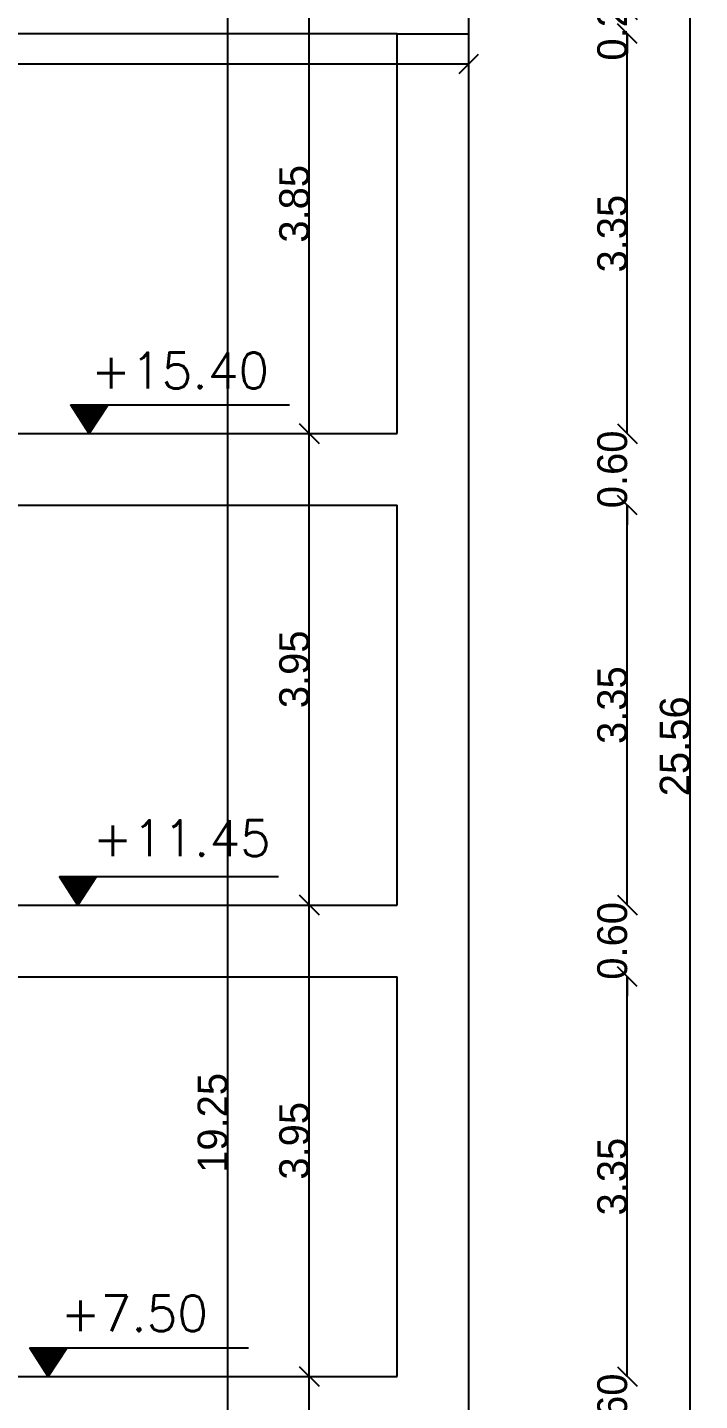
# Model space of a CAD drawing. Extents: x 151242 to 151523, y 158752 to 159354.
# Drawn here: x 151390.19 to 151395.83, y 159164.26 to 159175.76 of the extents above; entities that cross this region are included whole.
import ezdxf

# ---------------------------------------------------------------- set-up
doc = ezdxf.new("R2010")
doc.units = 0
doc.header["$LTSCALE"] = 3
doc.header["$MEASUREMENT"] = 0
doc.header["$PDMODE"] = 2
doc.header["$PDSIZE"] = 0.03
doc.linetypes.add('AUSGEZOGEN', pattern=[0])
doc.layers.get('0').update_dxf_attribs({"linetype": 'CONTINUOUS'})
doc.layers.get('DEFPOINTS').update_dxf_attribs({"linetype": 'CONTINUOUS'})
for name, color, linetype in [('3', 4, 'CONTINUOUS'), ('EBENE0', 7, 'AUSGEZOGEN'), ('TEXTS', 1, 'CONTINUOUS')]:
    doc.layers.add(name, color=color, linetype=linetype)
doc.layers.add('LAND CORNERS', color=255, linetype='CONTINUOUS', lineweight=25)
doc.styles.add('ROMANS', font='romans.shx')
doc.dimstyles.new('mais 1-100 plan', dxfattribs={"dimtxt": 0.25, "dimasz": 0.1635, "dimexe": 0.18, "dimexo": 0.0625, "dimgap": 0, "dimtad": 1, "dimzin": 0, "dimdsep": 46, "dimtxsty": 'Standard', "dimblk": 'OBLIQUE', "dimcen": 0, "dimse1": 1, "dimse2": 1, "dimclrd": 8, "dimclrt": 4, "dimadec": 0, "dimazin": 0, "dimtfac": 1, "dimtix": 1, "dimtofl": 0, "dimtmove": 0, "dimatfit": 3, "dimldrblk": 'OBLIQUE', "dimfxl": 0.18, "dimtolj": 1, "dimtzin": 0, "dimarcsym": 0})

# ---------------------------------------------------------------- blocks, each defined once
blk = doc.blocks.new('_OBLIQUE')
at = {"color": 0, "linetype": 'ByBlock'}
blk.add_line((-0.5, -0.5), (0.5, 0.5), dxfattribs=at)
blk = doc.blocks.new('*D483')
at = {"layer": 'DEFPOINTS', "color": 0, "transparency": 16777216}
for p in [(151392.555, 159164.457), (151392.555, 159164.457), (151392.555, 159160.507)]:
    blk.add_point(p, dxfattribs=at)
at = {"layer": 'LAND CORNERS', "color": 8, "lineweight": -2, "transparency": 16777216}
blk.add_line((151392.555, 159160.507), (151392.555, 159164.457), dxfattribs=at)
at = {"layer": 'LAND CORNERS', "color": 8, "lineweight": -2, "transparency": 16777216, "xscale": 0.1635000000000001, "yscale": 0.1635000000000001, "zscale": 0.1635000000000001}
for p, rotation in [((151392.555, 159164.457), 90), ((151392.555, 159160.507), 270)]:
    blk.add_blockref('_OBLIQUE', p, dxfattribs=dict(at, rotation=rotation))
at = {"layer": 'LAND CORNERS', "color": 4, "transparency": 16777216, "insert": (151392.43, 159162.482), "char_height": 0.25, "attachment_point": 5, "rotation": 90}
blk.add_mtext('\\A1;3.95', dxfattribs=at)
blk = doc.blocks.new('*D484')
at = {"layer": 'DEFPOINTS', "color": 0, "transparency": 16777216}
for p in [(151392.555, 159168.407), (151392.555, 159168.407), (151392.555, 159164.457)]:
    blk.add_point(p, dxfattribs=at)
at = {"layer": 'LAND CORNERS', "color": 8, "lineweight": -2, "transparency": 16777216}
blk.add_line((151392.555, 159164.457), (151392.555, 159168.407), dxfattribs=at)
at = {"layer": 'LAND CORNERS', "color": 8, "lineweight": -2, "transparency": 16777216, "xscale": 0.1635000000000001, "yscale": 0.1635000000000001, "zscale": 0.1635000000000001}
for p, rotation in [((151392.555, 159168.407), 90), ((151392.555, 159164.457), 270)]:
    blk.add_blockref('_OBLIQUE', p, dxfattribs=dict(at, rotation=rotation))
at = {"layer": 'LAND CORNERS', "color": 4, "transparency": 16777216, "insert": (151392.43, 159166.432), "char_height": 0.25, "attachment_point": 5, "rotation": 90}
blk.add_mtext('\\A1;3.95', dxfattribs=at)
blk = doc.blocks.new('*D485')
at = {"layer": 'DEFPOINTS', "color": 0, "transparency": 16777216}
for p in [(151392.555, 159172.357), (151392.555, 159172.357), (151392.555, 159168.407)]:
    blk.add_point(p, dxfattribs=at)
at = {"layer": 'LAND CORNERS', "color": 8, "lineweight": -2, "transparency": 16777216}
blk.add_line((151392.555, 159168.407), (151392.555, 159172.357), dxfattribs=at)
at = {"layer": 'LAND CORNERS', "color": 8, "lineweight": -2, "transparency": 16777216, "xscale": 0.1635000000000001, "yscale": 0.1635000000000001, "zscale": 0.1635000000000001}
for p, rotation in [((151392.555, 159172.357), 90), ((151392.555, 159168.407), 270)]:
    blk.add_blockref('_OBLIQUE', p, dxfattribs=dict(at, rotation=rotation))
at = {"layer": 'LAND CORNERS', "color": 4, "transparency": 16777216, "insert": (151392.43, 159170.382), "char_height": 0.25, "attachment_point": 5, "rotation": 90}
blk.add_mtext('\\A1;3.95', dxfattribs=at)
blk = doc.blocks.new('*D486')
at = {"layer": 'DEFPOINTS', "color": 0, "transparency": 16777216}
for p in [(151392.555, 159176.207), (151392.555, 159176.207), (151392.555, 159172.357)]:
    blk.add_point(p, dxfattribs=at)
at = {"layer": 'LAND CORNERS', "color": 8, "lineweight": -2, "transparency": 16777216}
blk.add_line((151392.555, 159172.357), (151392.555, 159176.207), dxfattribs=at)
at = {"layer": 'LAND CORNERS', "color": 8, "lineweight": -2, "transparency": 16777216, "xscale": 0.1635000000000001, "yscale": 0.1635000000000001, "zscale": 0.1635000000000001}
for p, rotation in [((151392.555, 159176.207), 90), ((151392.555, 159172.357), 270)]:
    blk.add_blockref('_OBLIQUE', p, dxfattribs=dict(at, rotation=rotation))
at = {"layer": 'LAND CORNERS', "color": 4, "transparency": 16777216, "insert": (151392.43, 159174.282), "char_height": 0.25, "attachment_point": 5, "rotation": 90}
blk.add_mtext('\\A1;3.85', dxfattribs=at)
blk = doc.blocks.new('*D487')
at = {"layer": 'DEFPOINTS', "color": 0, "transparency": 16777216}
for p in [(151391.904, 159176.207), (151391.871, 159156.957), (151391.904, 159156.957)]:
    blk.add_point(p, dxfattribs=at)
at = {"layer": 'LAND CORNERS', "color": 8, "lineweight": -2, "transparency": 16777216}
blk.add_line((151391.871, 159176.207), (151391.871, 159156.957), dxfattribs=at)
at = {"layer": 'LAND CORNERS', "color": 8, "lineweight": -2, "transparency": 16777216, "xscale": 0.1635000000000001, "yscale": 0.1635000000000001, "zscale": 0.1635000000000001}
for p, rotation in [((151391.871, 159176.207), 90), ((151391.871, 159156.957), 270)]:
    blk.add_blockref('_OBLIQUE', p, dxfattribs=dict(at, rotation=rotation))
at = {"layer": 'LAND CORNERS', "color": 4, "transparency": 16777216, "insert": (151391.746, 159166.582), "char_height": 0.25, "attachment_point": 5, "rotation": 90}
blk.add_mtext('\\A1;19.25', dxfattribs=at)
blk = doc.blocks.new('*D491')
at = {"layer": 'DEFPOINTS', "color": 0, "transparency": 16777216}
for p in [(151394.209, 159164.457), (151395.22, 159164.457), (151394.209, 159163.857)]:
    blk.add_point(p, dxfattribs=at)
at = {"layer": 'LAND CORNERS', "color": 8, "lineweight": -2, "transparency": 16777216}
for p, q in [((151395.22, 159164.457), (151395.22, 159164.62)), ((151395.22, 159163.857), (151395.22, 159163.693))]:
    blk.add_line(p, q, dxfattribs=at)
at = {"layer": 'LAND CORNERS', "color": 8, "lineweight": -2, "transparency": 16777216, "xscale": 0.1635000000000001, "yscale": 0.1635000000000001, "zscale": 0.1635000000000001}
for p, rotation in [((151395.22, 159164.457), 270), ((151395.22, 159163.857), 90)]:
    blk.add_blockref('_OBLIQUE', p, dxfattribs=dict(at, rotation=rotation))
at = {"layer": 'LAND CORNERS', "color": 4, "transparency": 16777216, "insert": (151395.095, 159164.157), "char_height": 0.25, "attachment_point": 5, "rotation": 90}
blk.add_mtext('\\A1;0.60', dxfattribs=at)
blk = doc.blocks.new('*D492')
at = {"layer": 'DEFPOINTS', "color": 0, "transparency": 16777216}
for p in [(151394.209, 159167.807), (151395.22, 159167.807), (151394.209, 159164.457)]:
    blk.add_point(p, dxfattribs=at)
at = {"layer": 'LAND CORNERS', "color": 8, "lineweight": -2, "transparency": 16777216}
blk.add_line((151395.22, 159164.457), (151395.22, 159167.807), dxfattribs=at)
at = {"layer": 'LAND CORNERS', "color": 8, "lineweight": -2, "transparency": 16777216, "xscale": 0.1635000000000001, "yscale": 0.1635000000000001, "zscale": 0.1635000000000001}
for p, rotation in [((151395.22, 159167.807), 90), ((151395.22, 159164.457), 270)]:
    blk.add_blockref('_OBLIQUE', p, dxfattribs=dict(at, rotation=rotation))
at = {"layer": 'LAND CORNERS', "color": 4, "transparency": 16777216, "insert": (151395.095, 159166.132), "char_height": 0.25, "attachment_point": 5, "rotation": 90}
blk.add_mtext('\\A1;3.35', dxfattribs=at)
blk = doc.blocks.new('*D493')
at = {"layer": 'DEFPOINTS', "color": 0, "transparency": 16777216}
for p in [(151394.209, 159168.407), (151395.22, 159168.407), (151394.209, 159167.807)]:
    blk.add_point(p, dxfattribs=at)
at = {"layer": 'LAND CORNERS', "color": 8, "lineweight": -2, "transparency": 16777216}
for p, q in [((151395.22, 159168.407), (151395.22, 159168.57)), ((151395.22, 159167.807), (151395.22, 159167.643))]:
    blk.add_line(p, q, dxfattribs=at)
at = {"layer": 'LAND CORNERS', "color": 8, "lineweight": -2, "transparency": 16777216, "xscale": 0.1635000000000001, "yscale": 0.1635000000000001, "zscale": 0.1635000000000001}
for p, rotation in [((151395.22, 159168.407), 270), ((151395.22, 159167.807), 90)]:
    blk.add_blockref('_OBLIQUE', p, dxfattribs=dict(at, rotation=rotation))
at = {"layer": 'LAND CORNERS', "color": 4, "transparency": 16777216, "insert": (151395.095, 159168.107), "char_height": 0.25, "attachment_point": 5, "rotation": 90}
blk.add_mtext('\\A1;0.60', dxfattribs=at)
blk = doc.blocks.new('*D494')
at = {"layer": 'DEFPOINTS', "color": 0, "transparency": 16777216}
for p in [(151394.209, 159171.757), (151395.22, 159171.757), (151394.209, 159168.407)]:
    blk.add_point(p, dxfattribs=at)
at = {"layer": 'LAND CORNERS', "color": 8, "lineweight": -2, "transparency": 16777216}
blk.add_line((151395.22, 159168.407), (151395.22, 159171.757), dxfattribs=at)
at = {"layer": 'LAND CORNERS', "color": 8, "lineweight": -2, "transparency": 16777216, "xscale": 0.1635000000000001, "yscale": 0.1635000000000001, "zscale": 0.1635000000000001}
for p, rotation in [((151395.22, 159171.757), 90), ((151395.22, 159168.407), 270)]:
    blk.add_blockref('_OBLIQUE', p, dxfattribs=dict(at, rotation=rotation))
at = {"layer": 'LAND CORNERS', "color": 4, "transparency": 16777216, "insert": (151395.095, 159170.082), "char_height": 0.25, "attachment_point": 5, "rotation": 90}
blk.add_mtext('\\A1;3.35', dxfattribs=at)
blk = doc.blocks.new('*D495')
at = {"layer": 'DEFPOINTS', "color": 0, "transparency": 16777216}
for p in [(151394.209, 159172.357), (151395.22, 159172.357), (151394.209, 159171.757)]:
    blk.add_point(p, dxfattribs=at)
at = {"layer": 'LAND CORNERS', "color": 8, "lineweight": -2, "transparency": 16777216}
for p, q in [((151395.22, 159172.357), (151395.22, 159172.52)), ((151395.22, 159171.757), (151395.22, 159171.593))]:
    blk.add_line(p, q, dxfattribs=at)
at = {"layer": 'LAND CORNERS', "color": 8, "lineweight": -2, "transparency": 16777216, "xscale": 0.1635000000000001, "yscale": 0.1635000000000001, "zscale": 0.1635000000000001}
for p, rotation in [((151395.22, 159172.357), 270), ((151395.22, 159171.757), 90)]:
    blk.add_blockref('_OBLIQUE', p, dxfattribs=dict(at, rotation=rotation))
at = {"layer": 'LAND CORNERS', "color": 4, "transparency": 16777216, "insert": (151395.095, 159172.057), "char_height": 0.25, "attachment_point": 5, "rotation": 90}
blk.add_mtext('\\A1;0.60', dxfattribs=at)
blk = doc.blocks.new('*D496')
at = {"layer": 'DEFPOINTS', "color": 0, "transparency": 16777216}
for p in [(151394.209, 159175.707), (151395.22, 159175.707), (151394.209, 159172.357)]:
    blk.add_point(p, dxfattribs=at)
at = {"layer": 'LAND CORNERS', "color": 8, "lineweight": -2, "transparency": 16777216}
blk.add_line((151395.22, 159172.357), (151395.22, 159175.707), dxfattribs=at)
at = {"layer": 'LAND CORNERS', "color": 8, "lineweight": -2, "transparency": 16777216, "xscale": 0.1635000000000001, "yscale": 0.1635000000000001, "zscale": 0.1635000000000001}
for p, rotation in [((151395.22, 159175.707), 90), ((151395.22, 159172.357), 270)]:
    blk.add_blockref('_OBLIQUE', p, dxfattribs=dict(at, rotation=rotation))
at = {"layer": 'LAND CORNERS', "color": 4, "transparency": 16777216, "insert": (151395.095, 159174.032), "char_height": 0.25, "attachment_point": 5, "rotation": 90}
blk.add_mtext('\\A1;3.35', dxfattribs=at)
blk = doc.blocks.new('*D498')
at = {"layer": 'DEFPOINTS', "color": 0, "transparency": 16777216}
for p in [(151395.22, 159182.517), (151395.22, 159156.957), (151395.744, 159156.957)]:
    blk.add_point(p, dxfattribs=at)
at = {"layer": 'LAND CORNERS', "color": 8, "lineweight": -2, "transparency": 16777216}
blk.add_line((151395.744, 159182.517), (151395.744, 159156.957), dxfattribs=at)
at = {"layer": 'LAND CORNERS', "color": 8, "lineweight": -2, "transparency": 16777216, "xscale": 0.1635000000000001, "yscale": 0.1635000000000001, "zscale": 0.1635000000000001}
for p, rotation in [((151395.744, 159182.517), 90), ((151395.744, 159156.957), 270)]:
    blk.add_blockref('_OBLIQUE', p, dxfattribs=dict(at, rotation=rotation))
at = {"layer": 'LAND CORNERS', "color": 4, "transparency": 16777216, "insert": (151395.619, 159169.737), "char_height": 0.25, "attachment_point": 5, "rotation": 90}
blk.add_mtext('\\A1;25.56', dxfattribs=at)
blk = doc.blocks.new('*D271')
at = {"layer": 'DEFPOINTS', "color": 0, "transparency": 16777216}
for p in [(151393.892, 159175.907), (151393.892, 159175.707), (151395.22, 159175.707)]:
    blk.add_point(p, dxfattribs=at)
at = {"layer": 'LAND CORNERS', "color": 8, "lineweight": -2, "transparency": 16777216}
for p, q in [((151395.22, 159175.907), (151395.22, 159176.07)), ((151395.22, 159175.707), (151395.22, 159175.543))]:
    blk.add_line(p, q, dxfattribs=at)
at = {"layer": 'LAND CORNERS', "color": 8, "lineweight": -2, "transparency": 16777216, "xscale": 0.1635000000000001, "yscale": 0.1635000000000001, "zscale": 0.1635000000000001}
for p, rotation in [((151395.22, 159175.907), 270), ((151395.22, 159175.707), 90)]:
    blk.add_blockref('_OBLIQUE', p, dxfattribs=dict(at, rotation=rotation))
at = {"layer": 'LAND CORNERS', "color": 4, "transparency": 16777216, "insert": (151395.095, 159175.807), "char_height": 0.25, "attachment_point": 5, "rotation": 90}
blk.add_mtext('\\A1;0.20', dxfattribs=at)
blk = doc.blocks.new('*D577')
at = {"layer": 'DEFPOINTS', "color": 0, "transparency": 16777216}
for p in [(151384.492, 159175.707), (151393.892, 159175.707), (151393.892, 159175.455)]:
    blk.add_point(p, dxfattribs=at)
at = {"layer": 'LAND CORNERS', "color": 8, "lineweight": -2, "transparency": 16777216}
blk.add_line((151384.492, 159175.455), (151393.892, 159175.455), dxfattribs=at)
at = {"layer": 'LAND CORNERS', "color": 8, "lineweight": -2, "transparency": 16777216, "xscale": 0.1635000000000001, "yscale": 0.1635000000000001, "zscale": 0.1635000000000001, "rotation": 180}
blk.add_blockref('_OBLIQUE', (151384.492, 159175.455), dxfattribs=at)
at = {"layer": 'LAND CORNERS', "color": 8, "lineweight": -2, "transparency": 16777216, "xscale": 0.1635000000000001, "yscale": 0.1635000000000001, "zscale": 0.1635000000000001}
blk.add_blockref('_OBLIQUE', (151393.892, 159175.455), dxfattribs=at)
at = {"layer": 'LAND CORNERS', "color": 4, "transparency": 16777216, "insert": (151389.192, 159175.58), "char_height": 0.25, "attachment_point": 5}
blk.add_mtext('\\A1;9.40', dxfattribs=at)

msp = doc.modelspace()

# ---------------------------------------------------------------- hatches: boundary and pattern name
at = {"layer": 'TEXTS'}
h = msp.add_hatch(dxfattribs=at)
h.set_pattern_fill('ANSI31', color=0, scale=0.03)
h.set_pattern_definition([(45, (-373.0213665, 19.2336414), (-0.00265165042945, 0.00265165042945), [])])
h.paths.add_polyline_path([(151390.866, 159172.595), (151390.556, 159172.597), (151390.71, 159172.357)])
h = msp.add_hatch(dxfattribs=at)
h.set_pattern_fill('ANSI31', color=0, scale=0.03)
h.set_pattern_definition([(45, (-373.1148963, 15.2836414), (-0.00265165042945, 0.00265165042945), [])])
h.paths.add_polyline_path([(151390.773, 159168.645), (151390.463, 159168.647), (151390.616, 159168.407)])
h = msp.add_hatch(dxfattribs=at)
h.set_pattern_fill('ANSI31', color=0, scale=0.03)
h.set_pattern_definition([(45, (-373.364876, 11.3336414), (-0.00265165042945, 0.00265165042945), [])])
h.paths.add_polyline_path([(151390.523, 159164.695), (151390.213, 159164.697), (151390.366, 159164.457)])

# ---------------------------------------------------------------- linework, layer by layer
at = {"layer": 'EBENE0', "color": 3, "linetype": 'AUSGEZOGEN'}
for p, q in [((151393.892, 159156.957), (151393.892, 159175.903)), ((151393.892, 159156.957), (151393.892, 159175.903)), ((151393.892, 159174.392), (151393.892, 159175.903)), ((151393.292, 159172.357), (151393.292, 159175.707)), ((151393.292, 159174.394), (151393.292, 159175.707)), ((151393.292, 159175.707), (151393.892, 159175.707)), ((151389.492, 159172.357), (151393.292, 159172.357)), ((151389.492, 159171.757), (151393.292, 159171.757)), ((151393.292, 159168.407), (151393.292, 159171.757)), ((151393.292, 159168.407), (151393.292, 159171.757)), ((151389.492, 159168.407), (151393.292, 159168.407)), ((151389.492, 159168.407), (151393.292, 159168.407)), ((151389.492, 159167.807), (151393.292, 159167.807)), ((151389.492, 159167.807), (151393.292, 159167.807)), ((151393.292, 159164.457), (151393.292, 159167.807)), ((151393.292, 159164.457), (151393.292, 159167.807)), ((151389.492, 159164.457), (151393.292, 159164.457)), ((151389.492, 159164.457), (151393.292, 159164.457))]:
    msp.add_line(p, q, dxfattribs=at)
msp.add_lwpolyline([(151393.292, 159175.707), (151384.492, 159175.707)], dxfattribs=at)
at = {"layer": 'TEXTS', "color": 0}
for p, q in [((151390.71, 159172.357), (151390.556, 159172.597)), ((151390.556, 159172.597), (151392.389, 159172.597)), ((151390.71, 159172.357), (151390.866, 159172.595)), ((151390.616, 159168.407), (151390.463, 159168.647)), ((151390.463, 159168.647), (151392.296, 159168.647)), ((151390.616, 159168.407), (151390.773, 159168.645)), ((151390.366, 159164.457), (151390.213, 159164.697)), ((151390.213, 159164.697), (151392.046, 159164.697)), ((151390.366, 159164.457), (151390.523, 159164.695))]:
    msp.add_line(p, q, dxfattribs=at)

# ---------------------------------------------------------------- texts
at = {"layer": '3', "color": 7, "linetype": 'Continuous', "style": 'ROMANS'}
for s, p in [('+15.40', (151390.727, 159172.735)), ('+11.45', (151390.741, 159168.817)), ('+7.50', (151390.472, 159164.836))]:
    msp.add_text(s, height=0.3, dxfattribs=at).set_placement(p)

# ---------------------------------------------------------------- dimensions: what is measured, and where the dimension line sits
at = {"layer": 'LAND CORNERS'}
dim = msp.add_linear_dim(base=(151395.744, 159156.957), p1=(151395.22, 159182.517), p2=(151395.22, 159156.957), angle=90, dimstyle='mais 1-100 plan', override={"dimfxlon": 1, "dimarcsym": 1}, dxfattribs=at)
dim.commit()
dim.dimension.update_dxf_attribs({"geometry": '*D498', "text_midpoint": (151395.619, 159169.737)})
for p1, p2, distance, picture, middle in [((151391.904, 159176.207), (151391.904, 159156.957), -0.032, '*D487', (151391.746, 159166.582)), ((151392.555, 159172.357), (151392.555, 159176.207), 0, '*D486', (151392.43, 159174.282)), ((151393.892, 159175.907), (151393.892, 159175.707), 1.328, '*D271', (151395.095, 159175.807)), ((151394.209, 159172.357), (151394.209, 159175.707), -1.011, '*D496', (151395.095, 159174.032)), ((151392.555, 159168.407), (151392.555, 159172.357), 0, '*D485', (151392.43, 159170.382)), ((151394.209, 159171.757), (151394.209, 159172.357), -1.011, '*D495', (151395.095, 159172.057)), ((151394.209, 159168.407), (151394.209, 159171.757), -1.011, '*D494', (151395.095, 159170.082)), ((151394.209, 159167.807), (151394.209, 159168.407), -1.011, '*D493', (151395.095, 159168.107)), ((151392.555, 159164.457), (151392.555, 159168.407), 0, '*D484', (151392.43, 159166.432)), ((151394.209, 159164.457), (151394.209, 159167.807), -1.011, '*D492', (151395.095, 159166.132)), ((151394.209, 159163.857), (151394.209, 159164.457), -1.011, '*D491', (151395.095, 159164.157)), ((151392.555, 159160.507), (151392.555, 159164.457), 0, '*D483', (151392.43, 159162.482))]:
    dim = msp.add_aligned_dim(p1=p1, p2=p2, distance=distance, dimstyle='mais 1-100 plan', override={"dimfxlon": 1, "dimarcsym": 1}, dxfattribs=at)
    dim.commit()
    dim.dimension.update_dxf_attribs({"geometry": picture, "text_midpoint": middle})
dim = msp.add_linear_dim(base=(151393.892, 159175.455), p1=(151384.492, 159175.707), p2=(151393.892, 159175.707), dimstyle='mais 1-100 plan', override={"dimfxlon": 1, "dimarcsym": 1}, dxfattribs=at)
dim.commit()
dim.dimension.update_dxf_attribs({"geometry": '*D577', "text_midpoint": (151389.192, 159175.58)})

doc.saveas('drawing.dxf')
